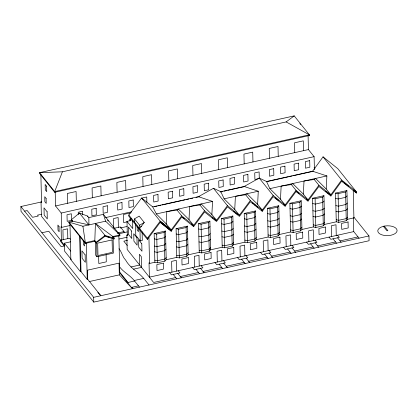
<?xml version="1.0" encoding="UTF-8"?>
<svg xmlns="http://www.w3.org/2000/svg" width="418" height="418" viewBox="0 0 418 418"><rect width="100%" height="100%" fill="white"/><g stroke="black" fill="none" stroke-linecap="round" stroke-linejoin="round"><path stroke-width="0.63" d="M95.435 223.463L94.792 241.275L96.14 242.962L105.059 236.269L113.999 238.981L114.187 238.218L112.839 236.531L95.435 223.463L105.038 235.444L114.187 238.218M199.903 204.961L204.543 210.756L193.654 225.396L189.014 219.602L189.673 206.523L199.903 204.961L201.246 203.942L211.879 214.507L216.524 220.302L227.413 205.656L213.483 188.278L198.466 196.669L212.537 201.424L211.879 214.507M245.638 194.767L250.283 200.562L239.394 215.202L234.749 209.408L235.407 196.324L245.638 194.767L246.986 193.743L257.619 204.308L262.258 210.102L273.147 195.462L259.223 178.078L244.201 186.475L220.814 191.69L213.483 188.278M257.619 204.308L258.277 191.225L244.201 186.475M291.377 184.568L296.017 190.362L285.128 205.003L280.483 199.208L281.142 186.125L291.377 184.568L292.72 183.544L303.353 194.109L307.998 199.903L318.887 185.263L314.242 179.468L304.011 181.031L303.353 194.109M312.586 171.228L323.051 156.839L341.621 180.012L330.863 194.804L326.223 189.009L326.881 175.931L312.586 171.228L266.548 181.49L259.223 178.078M294.209 115.88L286.137 121.92L62.423 171.798L54.685 191.575L54.701 192.296L309.377 135.51L309.362 134.795L294.209 115.88L39.532 172.665L39.548 173.381L54.701 192.296M166.536 224.173L156.369 213.948L152.711 206.873L141.613 197.975L128.796 215.035L128.828 216.231L147.397 239.409L160.214 222.35L171.208 231.164L181.705 217.052L193.686 226.593L204.574 211.952L216.55 221.498L227.444 206.858L239.42 216.399L250.309 201.758L262.29 211.299L273.179 196.659L285.154 206.199L296.048 191.559L308.024 201.1L318.913 186.459L330.894 196L341.652 181.208L356.408 193.043L356.382 191.841L337.807 168.668L323.051 156.839M171.181 229.968L181.678 215.855L177.033 210.061L166.803 211.618L166.192 223.745L171.181 229.968L160.188 221.153L141.613 197.975M144.257 222.46L139.654 228.583L139.575 225.234L134.486 218.886L139.173 216.116L144.257 222.46L139.575 225.234M147.397 239.409L147.371 238.213L160.188 221.153L171.208 229.931M154.864 262.269L154.164 233.542L156.687 234.09L164.169 232.424L165.512 231.013L166.212 259.735L164.87 261.145L157.387 262.817L154.864 262.269L149.555 263.45L149.038 262.802L149.388 277.165L353.748 231.603L359.015 238.171M165.643 236.348L164.3 237.758L156.818 239.425L154.294 238.877M165.815 243.527L164.478 244.938L156.99 246.604L154.467 246.056M176.798 257.378L176.093 228.651L178.622 229.2L186.104 227.533L187.442 226.122L188.147 254.844L186.804 256.255L179.322 257.927L176.798 257.378L166.212 259.735M165.956 249.274L164.614 250.685L157.131 252.357L154.608 251.808M187.572 231.457L186.235 232.868L178.752 234.535L176.224 233.986M166.16 257.645L164.823 259.055L157.34 260.727L154.812 260.179M187.75 238.636L186.407 240.047L178.925 241.714L176.401 241.165M199.245 252.373L198.545 223.646L201.068 224.194L208.551 222.528L209.893 221.117L210.594 249.839L209.256 251.249L201.769 252.921L199.245 252.373L188.147 254.844M187.891 244.384L186.548 245.794L179.066 247.466L176.542 246.918M210.024 226.451L208.681 227.862L201.199 229.529L198.675 228.98M188.095 252.754L186.752 254.165L179.27 255.837L176.746 255.288M210.197 233.631L208.859 235.041L201.377 236.713L198.848 236.165M210.338 239.378L209 240.789L201.513 242.461L198.989 241.912M222.209 247.252L221.509 218.525L224.032 219.074L231.515 217.407L232.857 215.996L233.557 244.723L232.22 246.129L224.738 247.801L222.209 247.252L210.594 249.839M232.988 221.331L231.645 222.742L224.163 224.409L221.639 223.86M210.541 247.749L209.204 249.159L201.722 250.831L199.193 250.283M233.166 228.51L231.823 229.921L224.341 231.593L221.817 231.044M233.301 234.258L231.964 235.668L224.482 237.34L221.953 236.792M244.917 242.189L244.216 213.462L246.74 214.011L254.222 212.344L255.565 210.933L256.265 239.66L254.928 241.071L247.44 242.738L244.917 242.189L233.557 244.723M255.696 216.268L254.353 217.679L246.871 219.345L244.347 218.797M233.51 242.628L232.168 244.039L224.685 245.711L222.162 245.162M255.868 223.447L254.531 224.858L247.048 226.53L244.52 225.981M256.009 229.2L254.672 230.605L247.184 232.277L244.661 231.729M268.142 237.011L267.436 208.284L269.965 208.833L277.447 207.166L278.785 205.755L279.49 234.482L278.148 235.893L270.665 237.56L268.142 237.011L256.265 239.66M278.916 211.09L277.578 212.501L270.096 214.168L267.567 213.619M256.213 237.57L254.875 238.981L247.393 240.648L244.864 240.099M279.093 218.269L277.751 219.68L270.268 221.352L267.745 220.803M290.588 232.006L289.888 203.279L292.412 203.827L299.894 202.16L301.237 200.75L301.937 229.477L300.599 230.888L293.112 232.554L290.588 232.006L279.49 234.482M279.234 224.022L277.892 225.433L270.409 227.099L267.886 226.551M301.368 206.084L300.025 207.495L292.543 209.162L290.019 208.613M279.438 232.392L278.095 233.803L270.613 235.47L268.09 234.921M301.54 213.264L300.202 214.674L292.72 216.346L290.191 215.798M301.681 219.016L300.343 220.427L292.856 222.094L290.332 221.545M313.296 226.943L312.596 198.216L315.12 198.764L322.602 197.097L323.945 195.687L324.645 224.414L323.302 225.824L315.82 227.491L313.296 226.943L301.937 229.477M324.075 201.021L322.733 202.432L315.25 204.099L312.727 203.55M301.885 227.387L300.547 228.798L293.065 230.464L290.536 229.916M324.248 208.206L322.91 209.617L315.423 211.283L312.899 210.735M324.389 213.953L323.046 215.364L315.564 217.031L313.04 216.482M336.26 221.822L335.56 193.095L338.084 193.644L345.566 191.977L346.909 190.566L347.609 219.293L346.271 220.704L338.784 222.371L336.26 221.822L324.645 224.414M347.039 195.901L345.696 197.312L338.214 198.978L335.691 198.43M324.593 222.324L323.255 223.734L315.768 225.401L313.244 224.853M347.212 203.085L345.874 204.496L338.392 206.163L335.863 205.614M347.353 208.833L346.015 210.244L338.528 211.91L336.004 211.362M347.557 217.203L346.219 218.614L338.737 220.281L336.208 219.732M72.418 221.535L71.488 220.375L71.468 219.659L79.425 213.07L87.613 216.059L88.851 217.606L88.914 224.915L72.711 221.206L68.839 222.068L68.855 222.784L85.361 243.38L94.792 241.275M96.14 242.962L96.124 242.241L105.038 235.444M177.033 210.061L178.381 209.037L189.014 219.602M314.242 179.468L315.59 178.444L326.223 189.009M353.941 217.203L368.969 235.951L369.084 240.737L93.784 302.12L21.015 211.315L20.9 206.529L41.586 201.915M24.599 211.147L27.18 210.573L32.578 217.308L38.257 216.038L37.531 215.134L41.821 214.178M55.223 192.249L55.557 205.959L308.432 149.581L314.101 156.656L314.425 169.713M55.557 205.959L61.232 213.039L314.101 156.656M258.658 178.638L254.902 179.474L254.74 172.89L259.123 171.913L259.285 178.496M88.851 217.606L103.413 214.356L119.919 234.953L119.935 235.674L112.855 237.252L112.839 236.531L119.919 234.953L105.613 221.19L103.413 214.356M152.711 206.873L199.71 196.392M61.399 240.465L61.065 226.755L61.582 227.402L69.863 225.553M105.535 217.6L131.649 211.78M154.576 206.664L157.126 206.1M158.401 205.813L160.946 205.248M162.221 204.961L181.328 200.703M182.603 200.415L185.153 199.851M186.428 199.564L188.973 198.999M190.247 198.712L192.797 198.148M195.979 197.437L199.804 196.585M220.187 192.04L222.731 191.47M224.006 191.188L226.556 190.618M227.826 190.336L245.026 186.501M266.684 181.673L288.336 176.845M289.611 176.558L292.161 175.988M293.436 175.706L313.181 171.307M131.095 212.762L123.456 214.465L123.655 222.606L127.474 221.754M41.931 232.769L48.781 231.243L61.132 246.657L64.231 245.967L64.21 244.906L60.485 240.261L69.534 238.239L70.276 239.169M85.361 243.38L85.34 242.665L68.839 222.068L82.91 226.253L105.613 221.19M131.2 218.75L129.93 219.032L129.977 220.991M156.369 213.948L212.537 201.424M220.814 191.69L224.116 198.843L258.277 191.225M266.548 181.49L269.85 188.643L326.881 175.931M130.552 219.811L129.93 219.032L131.074 220.458L126.994 221.368L127.344 235.731L126.826 235.083L127.992 234.822M114.051 228.317L120.316 226.917L124.041 231.567L124.068 232.622M120.342 227.977L127.103 226.467M70.966 259.087L64.607 251.155L64.414 243.192L70.736 241.782M140.411 226.467L141.441 226.237M117.406 233.045L124.041 231.567M118.639 233.834L127.14 231.938M113.999 238.981L113.686 238.589L113.116 238.72L113.471 253.078L96.955 256.762L95.607 255.079L95.273 241.369M119.099 239.002L127.213 237.194M154.164 233.542L165.512 231.013M176.093 228.651L187.442 226.122M198.545 223.646L209.893 221.117M221.509 218.525L232.857 215.996M244.216 213.462L255.565 210.933M267.436 208.284L278.785 205.755M289.888 203.279L301.237 200.75M312.596 198.216L323.945 195.687M335.56 193.095L346.909 190.566M127.542 240.329L123.812 241.16L127.271 245.47M135.495 223.625L135.782 235.376L140.244 240.946L142.308 240.486L142.104 231.995M69.963 223.651L70.846 259.698L71.363 259.583M70.846 259.698L80.496 271.742L81.014 271.627L87.237 279.391L87.702 279.287L100.874 295.725L97.817 292.501M130.954 266.982L139.669 265.043L139.408 254.269L141.279 256.6L141.54 267.374L133.535 269.155M347.609 219.293L353.915 217.888L353.236 190.054M128.023 282.474L119.747 272.144L119.261 272.249L132.433 288.686L119.329 274.866L119.041 263.136L87.477 270.169L87.702 279.287M89.029 281.617L119.329 274.866M119.616 266.893C123.613 272.317 130.029 275.196 134.178 280.515L143.724 278.383L149.017 284.987M127.542 282.578L134.58 281.011M131.424 287.427L138.462 285.86M175.753 277.547L153.641 282.474L127.176 249.447L126.826 235.083M180.289 276.533L198.524 272.468M203.059 271.46L221.681 267.306M226.216 266.292L244.133 262.3M248.668 261.292L267.097 257.18M271.632 256.171L290.061 252.059M294.596 251.051L313.092 246.923M317.628 245.915L335.539 241.923M340.074 240.909L358.007 236.912M20.9 206.529L93.663 297.329L368.969 235.951M62.423 171.798L39.532 172.665L54.685 191.575L309.362 134.795L286.137 121.92M106.533 236.421L109.516 237.325M111.899 238.051L113.686 238.589M318.887 185.263L330.863 194.804M325.476 191.24L326.484 192.04M327.487 192.844L329.003 194.046M329.504 194.448L329.901 194.762M296.017 190.362L307.998 199.903M296.059 191.12L299.084 193.529M306.634 199.548L308.024 201.1M273.147 195.462L285.128 205.003M275.206 197.824L278.733 200.635M283.77 204.642L285.154 206.199M250.283 200.562L262.258 210.102M252.336 202.923L253.345 203.728M254.353 204.527L255.361 205.332M256.37 206.131L257.88 207.338M227.413 205.656L239.394 215.202M233.5 211.231L234.508 212.036M235.512 212.835L237.529 214.439M204.543 210.756L216.524 220.302M212.14 217.532L213.149 218.337M214.157 219.136L215.557 220.255M181.678 215.855L193.654 225.396M182.729 217.417L184.239 218.619M191.287 224.236L192.296 225.041M166.218 226.681L167.216 227.476M168.214 228.27L169.217 229.069M160.214 222.35L171.239 231.128M341.621 180.012L356.382 191.841M342.17 181.177L343.173 181.987M344.181 182.791L348.706 186.423M269.85 188.643L280.483 199.208M224.116 198.843L234.749 209.408M143.724 278.383C138.081 271.857 129.956 267.917 125.666 260.116C122.369 256.898 121.925 252.19 119.031 248.705M384.288 226.128L387.883 230.616L386.99 230.814L383.395 226.326M354.793 191.026L356.408 193.043M299.81 123.566L300.605 124.564M308.583 134.518L309.377 135.51M314.111 167.498L314.926 168.511M330.23 195.175L330.894 196M337.566 235.209L339.327 237.414L330.8 239.31L329.039 237.111M337.582 237.8L341.083 242.168M333.047 238.814L336.547 243.177M315.115 240.214L316.881 242.414L308.353 244.316L306.587 242.116M315.135 242.806L318.636 247.174M310.6 243.819L314.101 248.182M292.088 245.35L293.854 247.55L285.322 249.452L283.561 247.252M292.104 247.942L295.604 252.305M261.626 210.473L262.29 211.299M287.568 248.95L291.069 253.318M269.056 250.481L270.822 252.686L262.295 254.588L260.529 252.383M269.14 253.062L272.64 257.425M264.604 254.071L268.105 258.439M246.03 255.617L247.796 257.822L239.268 259.719L237.502 257.519M246.176 258.183L249.677 262.546M241.641 259.191L245.141 263.559M223.515 260.639L225.281 262.838L216.754 264.74L214.988 262.541M223.729 263.183L227.225 267.551M192.688 225.354L193.686 226.593M219.194 264.197L222.689 268.565M201.131 265.629L202.897 267.828L194.37 269.73L192.604 267.53M170.434 230.198L171.208 231.107M200.567 268.351L204.068 272.714M196.032 269.359L199.532 273.727M178.167 270.749L179.933 272.949L171.401 274.851L169.64 272.651M177.796 273.424L181.297 277.792M128.796 215.035L147.371 238.213M173.261 274.438L176.762 278.806M126.994 221.368L132.772 228.583L132.584 220.751M107.457 220.098L108.262 221.106M117.521 232.659L118.325 233.662M104.746 235.883L105.059 236.269M134.178 280.515L139.471 287.119M79.425 213.07L88.914 224.915M96.124 242.241L94.776 240.559L85.34 242.665L82.91 226.253M96.035 242.529L96.349 242.915M131.91 287.323L132.919 288.577M71.468 219.659L72.711 221.206M72.45 221.242L71.713 220.323L67.173 221.331L67.011 214.747L71.394 213.77L71.556 220.354M64.414 243.192L70.767 251.124M61.018 240.622L41.382 216.116L41.032 201.753L41.549 202.401L40.865 174.327M64.231 245.967L60.511 241.317L60.485 240.261M353.414 217.893L353.748 231.603M345.566 191.977L346.271 220.704M338.084 193.644L338.784 222.371M336.25 235.501L335.988 224.732L331.343 225.767L331.605 236.536M322.602 197.097L323.302 225.824M315.12 198.764L315.82 227.491M313.542 240.564L313.281 229.796L308.636 230.83L308.902 241.599M308.097 135.871L308.432 149.581M303.531 150.673L303.29 140.856L294.518 142.815L294.758 152.627M299.894 202.16L300.599 230.888M292.412 203.827L293.112 232.554M290.839 245.627L290.573 234.853L285.928 235.893L286.194 246.662M278.242 156.311L278.001 146.493L269.229 148.453L269.469 158.265M277.447 207.166L278.148 235.893M269.965 208.833L270.665 237.56M268.131 250.69L267.865 239.916L263.225 240.956L263.486 251.725M252.958 161.949L252.718 152.131L243.945 154.09L244.185 163.903M254.222 212.344L254.928 241.071M246.74 214.011L247.44 242.738M244.906 255.868L244.645 245.094L240 246.134L240.261 256.903M231.515 217.407L232.22 246.129M227.538 167.613L227.298 157.8L218.525 159.754L218.766 169.572M224.032 219.074L224.738 247.801M221.942 260.989L221.681 250.215L217.036 251.255L217.297 262.023M208.551 222.528L209.256 251.249M201.737 173.365L201.497 163.553L192.724 165.507L192.964 175.325M201.068 224.194L201.769 252.921M199.234 266.052L198.973 255.278L194.328 256.312L194.589 267.086M186.104 227.533L186.804 256.255M177.608 178.747L177.373 168.935L168.6 170.889L168.835 180.701M178.622 229.2L179.322 257.927M176.527 271.115L176.265 260.341L171.62 261.375L171.887 272.149M164.169 232.424L164.87 261.145M156.687 234.09L157.387 262.817M151.807 184.5L151.567 174.687L142.794 176.642L143.034 186.454M148.923 237.497L149.555 263.45M146.875 202.359L146.744 196.972L142.355 197.949L142.386 199.146M139.973 229.848L140.244 240.946M138.358 227.585L138.457 231.656L137.214 230.099L137.114 226.034M134.486 218.886L134.57 222.24M125.875 190.284L125.635 180.466L116.862 182.426L117.103 192.238M118.853 235.454L119.747 272.144M118.393 227.345L118.153 217.532L113.513 218.567L113.738 227.768M106.109 254.552L106.287 261.846L98.805 263.512L98.627 256.224M101.104 195.807L100.863 185.989L92.091 187.948L92.331 197.761M96.605 242.398L96.955 256.762M93.663 297.329L93.784 302.12M87.613 216.059L87.628 216.775M86.354 243.349L87.237 279.391M84.483 241.897L84.582 245.967L83.339 244.41L83.239 240.345M82.717 214.857L82.633 211.262L78.244 212.239L78.302 214.638M80.151 236.227L81.014 271.627M79.619 235.7L80.496 271.742M76.332 201.33L76.092 191.512L67.319 193.471L67.559 203.284M67.82 238.626L67.58 228.808L62.935 229.843L63.175 239.66M61.232 213.039L61.582 227.402M383.828 226.211L382.689 226.514A9.666 4.922 -1.4 0 0 381.812 234.817A9.666 4.922 -1.4 0 0 396.938 231.447A9.666 4.922 -1.4 0 0 385.03 225.992L383.828 226.211M96.166 208.248L91.782 209.225L91.944 215.808L96.328 214.831L96.166 208.248M107.4 205.74L103.016 206.717L103.178 213.305L107.562 212.323L107.4 205.74M121.972 202.495L117.583 203.472L117.745 210.055L122.134 209.078L121.972 202.495M133.206 199.987L128.817 200.964L128.979 207.553L133.368 206.57L133.206 199.987M157.978 194.464L153.589 195.441L153.751 202.025L158.14 201.048L157.978 194.464M172.545 191.214L168.161 192.196L168.318 198.78L172.707 197.803L172.545 191.214M183.779 188.711L179.395 189.688L179.552 196.272L183.941 195.295L183.779 188.711M197.317 185.691L192.928 186.674L193.09 193.257L197.479 192.28L197.317 185.691M208.551 183.189L204.167 184.166L204.324 190.749L208.713 189.772L208.551 183.189M223.118 179.939L218.734 180.921L218.896 187.504L223.28 186.527L223.118 179.939M234.352 177.436L229.968 178.413L230.13 184.996L234.514 184.019L234.352 177.436M247.89 174.416L243.506 175.398L243.668 181.982L248.052 181.004L247.89 174.416M273.696 168.663L269.307 169.64L269.469 176.229L273.853 175.246L273.696 168.663M284.93 166.16L280.541 167.137L280.703 173.721L285.092 172.744L284.93 166.16M298.468 163.14L294.079 164.117L294.241 170.706L298.624 169.724L298.468 163.14M309.701 160.637L305.312 161.614L305.474 168.198L309.858 167.221L309.701 160.637M112.092 239.927L97.676 243.14L97.979 255.555L112.395 252.341L112.092 239.927M163.302 263.147L156.854 264.584L157.001 270.566L163.448 269.129L163.302 263.147M188.335 257.566L181.882 259.003L182.029 264.986L188.481 263.549L188.335 257.566M211.038 252.503L204.59 253.94L204.736 259.923L211.184 258.486L211.038 252.503M233.746 247.44L227.298 248.877L227.444 254.86L233.892 253.423L233.746 247.44M256.709 242.32L250.262 243.757L250.408 249.739L256.856 248.302L256.709 242.32M279.935 237.142L273.482 238.579L273.628 244.561L280.081 243.124L279.935 237.142M302.642 232.079L296.19 233.516L296.336 239.498L302.789 238.061L302.642 232.079M325.35 227.016L318.897 228.453L319.044 234.435L325.497 232.998L325.35 227.016M348.053 221.953L341.605 223.39L341.752 229.377L348.199 227.935L348.053 221.953M131.592 231.081L128.373 227.068L128.556 234.488L131.774 238.5L131.592 231.081M136.947 237.769L133.734 233.751L133.912 241.17L137.13 245.188L136.947 237.769M141.786 243.804L138.567 239.786L138.75 247.21L141.968 251.223L141.786 243.804M46.612 186.25L45.16 184.437L45.296 189.861L46.748 191.674L46.612 186.25M46.1 198.388L44.752 196.706L44.878 201.737L46.226 203.425L46.1 198.388M85.141 254.881L81.923 250.863L82.106 258.282L85.324 262.3L85.141 254.881M47.114 211.743L44 207.856L44.177 215.035L47.291 218.922L47.114 211.743M59.027 226.493L57.883 225.067L58.013 230.334L59.152 231.76L59.027 226.493"/></g></svg>
